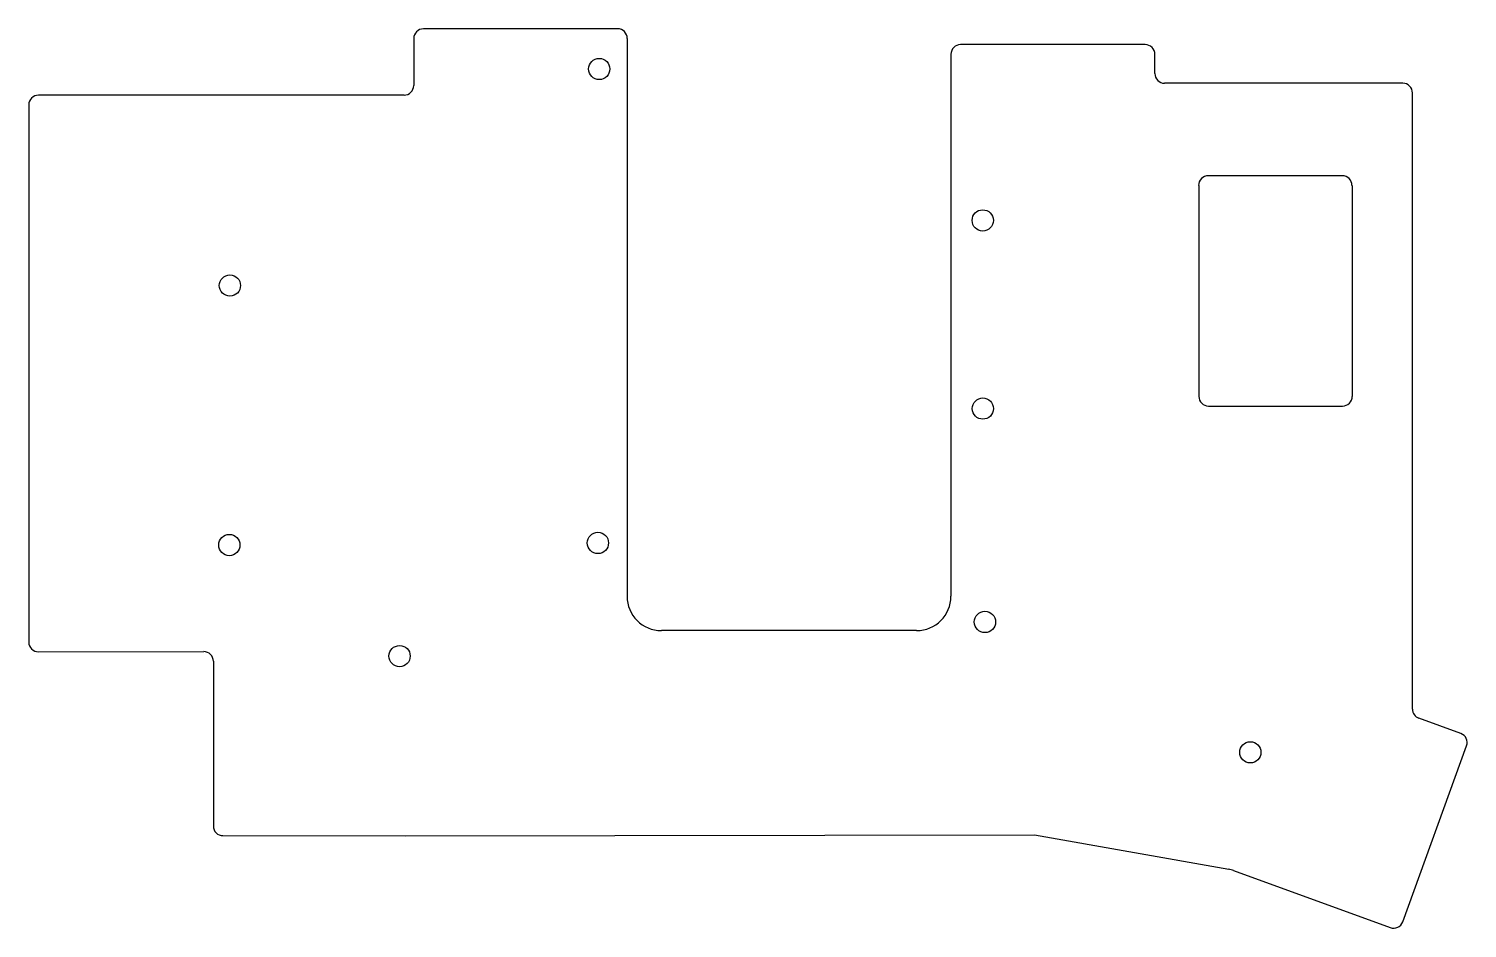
# Model space of a CAD drawing. Extents: x 132 to 281, y -152 to -59.
import ezdxf

# ---------------------------------------------------------------- set-up
doc = ezdxf.new("R2010")
doc.units = 0
doc.layers.add('BLACK', color=7, linetype='CONTINUOUS')

msp = doc.modelspace()

# ---------------------------------------------------------------- linework, layer by layer
at = {"layer": 'BLACK', "linetype": 'CONTINUOUS'}
for p, q in [((171.770001, -59.51909), (171.764757, -64.370905)), ((192.89, -58.51), (172.77, -58.51909)), ((193.89, -59.51), (193.8673, -117.2627)), ((247.549947, -60.15289), (228.42, -60.15289)), ((227.42, -61.15289), (227.42, -117.26)), ((248.546118, -63.150973), (248.549945, -61.154807)), ((170.764757, -65.380241), (132.8871, -65.387105)), ((274.22765, -64.152891), (249.555955, -64.152891)), ((275.233696, -128.940514), (275.22765, -65.147106)), ((131.887107, -66.387105), (131.887107, -122.009999)), ((267.962893, -73.727107), (254.074206, -73.727107)), ((253.083598, -74.727107), (253.101319, -96.569999)), ((268.972278, -74.727107), (268.989999, -96.57)), ((254.101319, -97.569999), (267.990006, -97.569999)), ((223.86, -120.82), (197.4273, -120.8227)), ((132.887107, -123.009999), (150.0071, -122.997106)), ((151.007107, -123.997106), (151.007107, -141.047105)), ((280.244757, -131.469999), (275.891852, -129.880311)), ((274.216091, -150.970837), (280.84267, -132.7516)), ((152.007107, -142.046532), (170.8829, -142.052893)), ((170.8829, -142.052893), (236.08, -141.97)), ((236.08, -141.97), (256.189305, -145.525732)), ((256.692743, -145.660682), (272.93449, -151.56875))]:
    msp.add_line(p, q, dxfattribs=at)
at = {"layer": 'BLACK'}
for centre in [(190.98, -62.67), (230.714757, -78.349999), (152.724757, -85.089999), (230.724757, -97.829999), (152.664757, -111.959999), (190.844757, -111.74), (230.94, -119.92), (170.3, -123.46), (258.434757, -133.419999)]:
    msp.add_circle(centre, 1.1, dxfattribs=at)
for centre, radius, start, end in [((172.77, -59.5191), 1, 90, 179.99942704), ((192.89, -59.51), 1, 0, 90), ((228.42, -61.1529), 1, 90, 179.99942704), ((247.5499, -61.1529), 1.00001, -0.109258, 89.99730713), ((249.5461, -63.1529), 0.99999, -180.11041082, -89.99908326), ((132.8871, -66.3871), 0.999993, -270.00040107, -179.99971352), ((170.7648, -64.3762), 0.999957, -90.00246367, -0.00103137), ((274.2277, -65.1471), 0.999994, -0.00034379, 90.00286481), ((254.0742, -74.7271), 0.999987, -270.00074485, -179.99959892), ((267.9629, -74.7271), 0.999993, -0.00040107, 90.00040107), ((254.1013, -96.57), 0.999999, -180.0000573, -89.99891138), ((267.99, -96.57), 0.999999, -90.0000573, 0.0000573), ((197.4273, -117.2627), 3.56, -180, -90), ((223.86, -117.26), 3.56, -90, 0), ((132.8871, -122.01), 0.999999, -180.0000573, -89.99959893), ((150.0071, -123.9971), 0.999994, -0.00034377, 89.99959893), ((276.2337, -128.9406), 0.999958, -180.0026356, -109.99037117), ((279.9028, -132.4098), 1.00008, -19.98467281, 70.00552305), ((152.0071, -141.0471), 1.000005, -179.99971352, -89.99959893), ((255.6672, -148.4799), 2.99995, 70.01018382, 79.9773265), ((273.2763, -150.629), 1.00003, -109.98756115, -19.98821197)]:
    msp.add_arc(centre, radius, start, end, dxfattribs=at)

doc.saveas('drawing.dxf')
